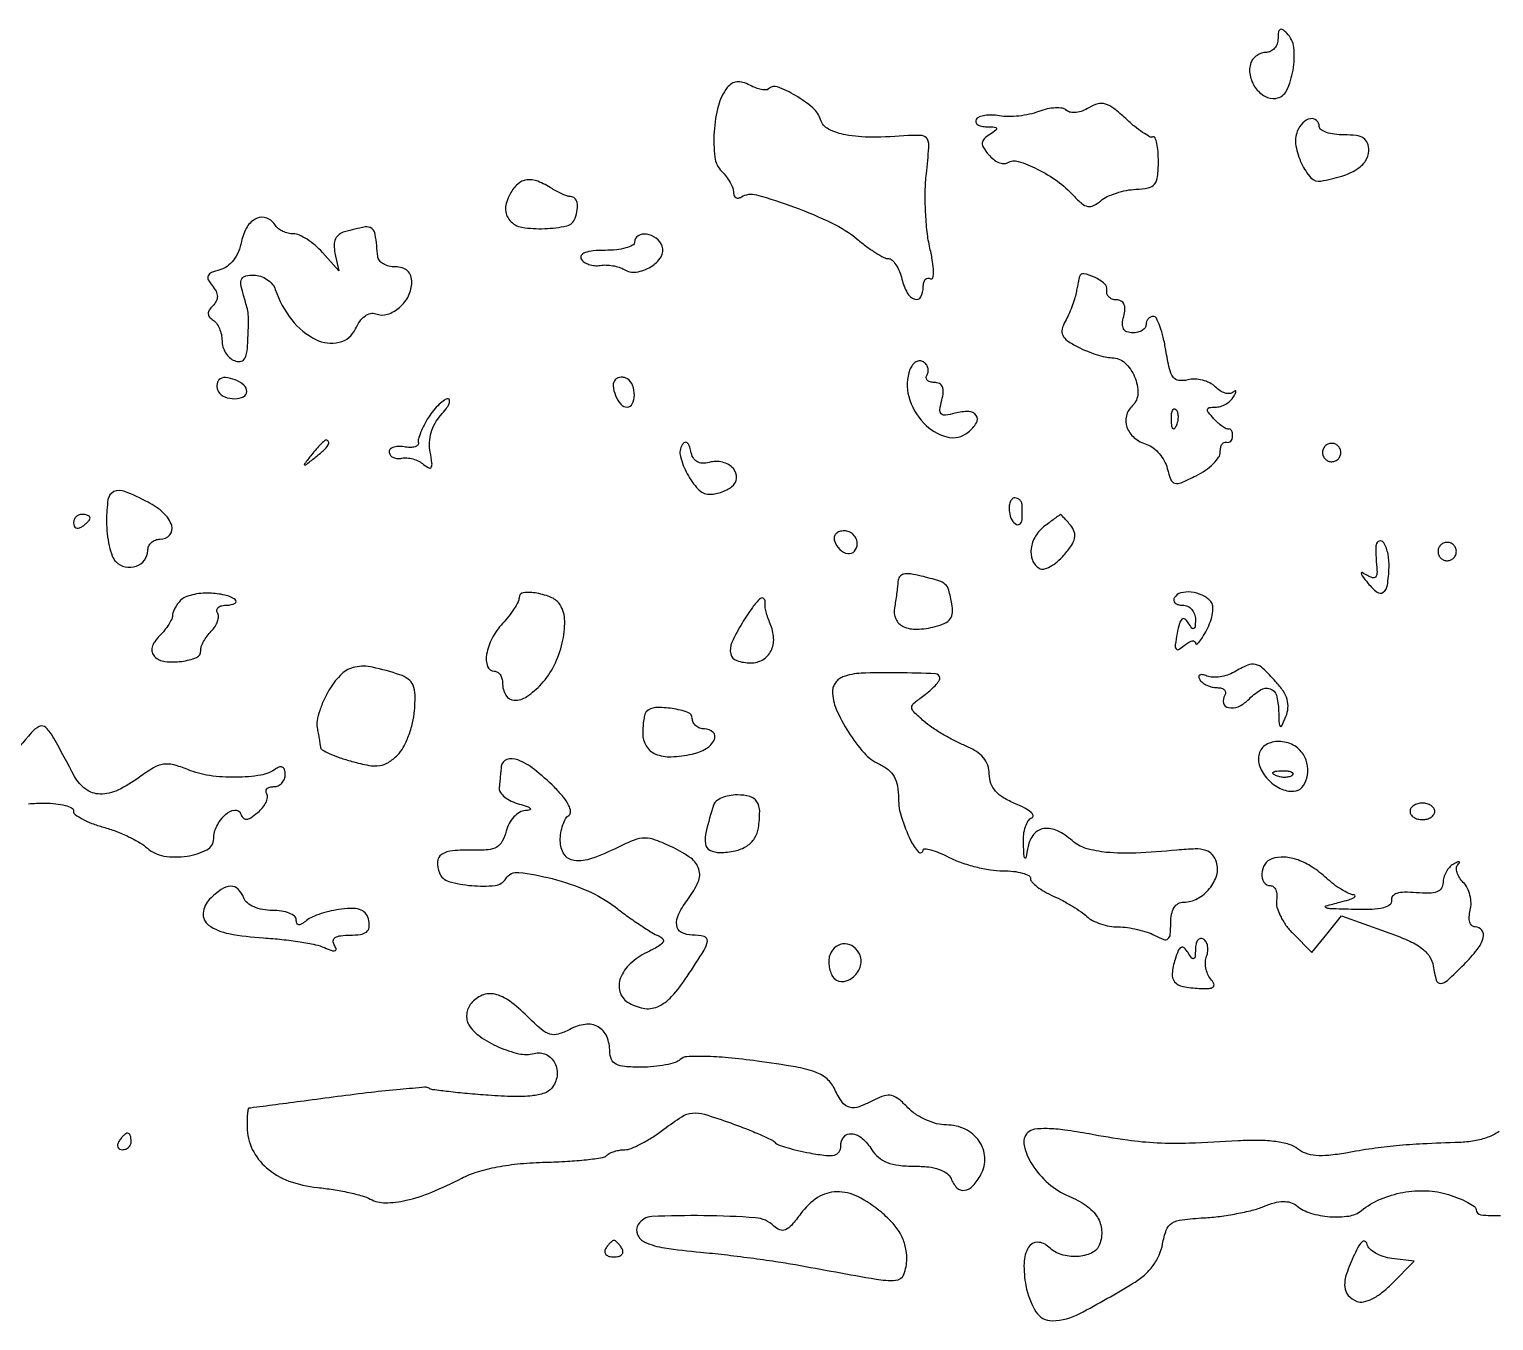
# Model space of a CAD drawing. Extents: x 0 to 5034, y 0 to 2560.
# Drawn here: x 197.6 to 375.1, y 0.3 to 156.8 of the extents above; entities that cross this region are included whole.
import ezdxf

# ---------------------------------------------------------------- set-up
doc = ezdxf.new("R2010")
doc.units = 0

msp = doc.modelspace()

# ---------------------------------------------------------------- linework, layer by layer
for points in [[(349, 155.7, -0.081935), (348.892883, 155.050713, -0.092192), (348.583854, 154.499375, -0.100665), (348.123669, 154.130727, -0.119248), (347.583333, 154, 0.080817), (347.008276, 153.90644, 0.067085), (346.451152, 153.632812, 0.068311), (345.995783, 153.227818, 0.091047), (345.718461, 152.75, 0.134207), (345.601786, 151.246836, 0.105485), (346.239939, 149.735553, 0.111744), (347.400424, 148.679128, 0.1661), (348.738715, 148.426275, 0.249979), (350.034561, 149.375816, 0.070422), (350.819462, 151.844019, 0.067423), (350.908435, 154.569163, 0.17253), (350.072842, 156.327158, 0.047041), (349.570545, 156.742894, 0.28928), (349.25, 156.753856, 0.231075), (349.050394, 156.454197, 0.033372)], [(282.243767, 149.728987, 0.103709), (281.163993, 147.547395, 0.046547), (280.652318, 144.374575, 0.045925), (280.728878, 141.303124, 0.168748), (281.564065, 139.578792, -0.035222), (282.113564, 138.945896, -0.033624), (282.578194, 138.232595, -0.03547), (282.900511, 137.546547, -0.092336), (283, 137.012412, 0.094353), (283.073473, 136.626522, 0.172556), (283.28172, 136.388147, 0.173103), (283.593174, 136.335262, 0.095025), (283.959048, 136.47469, -0.210788), (285.786304, 136.728615, -0.018137), (290.377149, 135.239371, -0.024406), (294.974431, 133.3024, -0.06307), (297.992622, 131.352754, 0.01616), (299.136258, 130.451926, 0.019929), (300.260299, 129.691122, 0.018707), (301.238137, 129.134159, 0.120667), (301.785948, 129, -0.195005), (302.212837, 128.826928, -0.056098), (302.674562, 128.265625, -0.047347), (303.097227, 127.457055, -0.035299), (303.410644, 126.5, 0.06291), (304.05298, 124.851534, 0.183266), (304.963321, 124.067367, 0.373043), (305.696473, 124.347975, 0.123408), (306, 125.559017, -0.057705), (306.064564, 126.116589, -0.12412), (306.262013, 126.49814, -0.190795), (306.553977, 126.646161, -0.162851), (306.89196, 126.566772, 0.510011), (307.16086, 126.677203, 0.065377), (307.239835, 127.410357, 0.035097), (307.123623, 128.65062, 0.015739), (306.806087, 130.257755, -0.028825), (306.469969, 132.228739, -0.015892), (306.27579, 134.666364, -0.015801), (306.235636, 137.15861, -0.024383), (306.373951, 139.30859, 0.007933), (306.678829, 142.437439, 0.131011), (306.493474, 143.460285, 0.268707), (305.852238, 143.904629, 0.039541), (304.209824, 143.90779, -0.017463), (299.750075, 143.719503, -0.04686), (296.588029, 143.993325, -0.073619), (294.525361, 144.692947, -0.199975), (293.548166, 145.848243, 0.139266), (292.610026, 147.267471, 0.044197), (290.528064, 148.758911, 0.042494), (288.344368, 149.809311, 0.295368), (287.239291, 149.572624, -0.197584), (286.927312, 149.442463, -0.049435), (286.366541, 149.495148, -0.042891), (285.685528, 149.689645, -0.031879), (284.973522, 150.01417, 0.051219), (284.130644, 150.359702, 0.098011), (283.405163, 150.426125, 0.113943), (282.782253, 150.212066, 0.08687)], [(320, 146.830802, -0.037897), (318.87665, 146.4944, -0.026185), (317.566427, 146.279125, -0.026494), (316.277488, 146.204908, -0.047961), (315.226133, 146.301172, 0.038331), (314.316477, 146.40213, 0.046945), (313.463014, 146.350934, 0.053907), (312.781488, 146.168578, 0.163449), (312.417116, 145.865891, 0.206274), (312.368532, 145.537164, 0.178231), (312.570565, 145.249857, 0.102206), (313.035395, 145.052527, 0.047359), (313.690983, 144.984687, -0.013036), (314.651336, 144.951509, -0.289217), (314.86822, 144.795467, -0.344562), (314.80068, 144.560228, -0.015849), (314.064302, 144.060903, 0.050749), (313.374741, 143.519538, 0.189366), (313.149324, 143.027381, 0.156307), (313.299618, 142.450588, 0.03194), (313.927609, 141.587226, 0.053553), (314.497357, 141.033578, 0.066686), (315.133507, 140.660088, 0.080267), (315.735994, 140.514231, 0.159048), (316.20866, 140.628959, -0.218369), (317.502763, 140.789713, -0.039192), (319.813833, 139.853902, -0.040283), (322.262059, 138.374317, -0.05121), (324.234586, 136.621591, 0.029889), (325.215712, 135.672061, 0.13235), (325.934001, 135.328533, 0.165934), (326.635081, 135.431581, 0.054532), (327.517228, 136.014298, -0.063465), (328.304547, 136.514474, -0.031308), (329.408766, 136.95118, -0.03046), (330.628721, 137.266734, -0.038834), (331.782642, 137.399535, 0.041471), (333.273032, 137.579018, 0.17336), (334.033244, 138.04099, 0.145053), (334.404431, 138.935496, 0.026316), (334.5, 140.75, 0.01947), (334.452131, 141.978802, 0.035434), (334.303353, 142.971875, 0.045493), (334.089393, 143.638735, 0.401389), (333.830564, 143.75, -0.219453), (333.432559, 143.779766, -0.021334), (332.587294, 144.297267, -0.023927), (331.591729, 145.038315, -0.016619), (330.538215, 145.964099, 0.022592), (329.087388, 147.208637, 0.094093), (328.067955, 147.734455, 0.138809), (327.143354, 147.74621, 0.07391), (326.085981, 147.285769, -0.050789), (325.321089, 146.90989, -0.059606), (324.536014, 146.720934, -0.069494), (323.849006, 146.735806, -0.149345), (323.37833, 146.96719, 0.150067), (322.867446, 147.217446, 0.049524), (322.023635, 147.266965, 0.044097), (321.02149, 147.137489, 0.037542)], [(351.337156, 144.43623, 0.135406), (351.165434, 142.675712, 0.067422), (351.846982, 140.522743, 0.072805), (352.987754, 138.806278, 0.25901), (354.192116, 138.391076, 0.030218), (356.731316, 138.999852, 0.06725), (358.534733, 139.82699, 0.098418), (359.615774, 140.855547, 0.154734), (360, 142.067388, 0.087928), (359.835204, 142.997249, 0.163354), (359.361924, 143.588949, 0.112631), (358.481575, 143.90828, 0.030924), (357, 144, -0.031626), (355.850749, 144.072766, -0.048861), (354.88125, 144.29375, -0.06271), (354.209557, 144.615738, -0.254951), (354, 145, 0.210297), (353.668118, 145.754185, 0.242155), (352.916807, 145.95931, 0.147707), (351.98814, 145.449647, 0.102649)], [(255.919321, 136.84925, 0.042578), (255.505288, 135.886899, 0.078585), (255.366282, 135.048696, 0.092753), (255.499668, 134.305067, 0.082754), (255.895168, 133.626315, 0.183113), (257.354381, 132.798831, 0.046809), (260.112905, 132.632855, 0.046297), (262.775989, 132.970137, 0.26349), (263.796917, 133.89075, 0.040888), (264.056976, 134.953352, 0.091185), (264.037428, 135.782335, 0.148831), (263.751313, 136.304901, 0.190753), (263.25, 136.515313, -0.076473), (262.863494, 136.582878, -0.02051), (262.279687, 136.807119, -0.020283), (261.629313, 137.119924, -0.019709), (261, 137.487192, 0.046572), (259.275941, 138.37298, 0.127292), (257.927391, 138.546971, 0.156842), (256.83829, 138.039478, 0.083239)], [(223.367715, 131.088576, -0.04981), (222.987434, 129.845744, -0.064259), (222.389894, 128.813671, -0.072259), (221.619191, 128.061283, -0.093604), (220.728264, 127.63919, 0.032785), (219.728928, 127.306552, 0.186367), (219.328335, 126.929317, 0.236276), (219.3367, 126.441035, 0.052937), (219.811755, 125.726821, -0.051981), (220.272769, 125.036576, -0.113807), (220.434234, 124.425548, -0.128686), (220.304075, 123.854912, -0.076442), (219.889074, 123.289074, 0.051306), (219.460854, 122.762636, 0.149618), (219.33133, 122.31777, 0.175942), (219.480864, 121.92293, 0.076869), (219.912868, 121.553851, -0.100169), (220.329405, 121.163273, -0.052184), (220.680655, 120.540596, -0.048923), (220.919375, 119.799339, -0.053499), (221, 119.047972, 0.074909), (221.112113, 118.303841, 0.064522), (221.440625, 117.58363, 0.066849), (221.926498, 116.995299, 0.095434), (222.5, 116.638374, 0.113448), (223.197566, 116.539732, 0.212755), (223.686649, 116.809919, 0.121854), (223.98782, 117.513771, 0.029576), (224.118421, 118.781385, 0.002949), (224.210829, 121.235698, 0.031773), (224.179246, 122.228831, 0.042477), (224.018047, 123.1136, 0.007356), (223.547795, 124.75, -0.033468), (223.27776, 125.915733, -0.174341), (223.396885, 126.554071, -0.211934), (223.874878, 126.897776, -0.051474), (224.865225, 127, -0.080487), (225.674268, 126.868916, -0.0681), (226.452649, 126.485938, -0.069659), (227.083319, 125.918893, -0.093115), (227.460711, 125.25, 0.084238), (229.448951, 121.576282, 0.112746), (232.380993, 119.195017, 0.17273), (235.206365, 118.867288, 0.233264), (237.168215, 120.469847, -0.048811), (237.699201, 121.386422, -0.077141), (238.334544, 122.033054, -0.099946), (239.00298, 122.348556, -0.153227), (239.63719, 122.308982, 0.167541), (241.05382, 122.260217, 0.10557), (242.514506, 123.073336, 0.096866), (243.61236, 124.489789, 0.117087), (244, 126.122445, 0.082612), (243.867058, 126.921572, 0.122423), (243.483696, 127.515306, 0.117275), (242.852771, 127.87684, 0.071839), (242, 128, -0.059994), (241.226642, 128.093128, -0.07364), (240.553616, 128.367188, -0.087733), (240.080566, 128.772748, -0.149863), (239.88465, 129.25, 0.011169), (239.577347, 131.92552, 0.200643), (239.147598, 132.654432, 0.214719), (238.341184, 132.833945, 0.01295), (235.866175, 132.254753, 0.09805), (235.190853, 131.927491, 0.125306), (234.760439, 131.38949, 0.1049), (234.593979, 130.632336, 0.054242), (234.692147, 129.663749), (235.151944, 127.5), (233.16568, 129.75, 0.034571), (232.292644, 130.611005, 0.035065), (231.31324, 131.339063, 0.037337), (230.374063, 131.845452, 0.105353), (229.648724, 132, -0.058545), (229.017371, 132.07418, -0.050459), (228.386127, 132.29375, -0.053008), (227.848593, 132.617059, -0.092716), (227.5, 133, 0.159275), (226.438856, 133.896196, 0.207576), (225.181614, 133.86613, 0.151092), (224.042026, 132.839781, 0.085286)], [(271, 131, -0.280045), (270.76549, 130.614137, -0.051215), (269.954539, 130.29375, -0.04194), (268.804739, 130.07252, -0.02657), (267.440983, 130, 0.021672), (265.976091, 129.936476, 0.064791), (264.998466, 129.721885, 0.151079), (264.544991, 129.380455, 0.303624), (264.529573, 128.95215, 0.109634), (264.900214, 128.571418, 0.064244), (265.474985, 128.292268, 0.059521), (266.155049, 128.150933, 0.062282), (266.83859, 128.177192, -0.048474), (267.564801, 128.225138, -0.034961), (268.373077, 128.143356, -0.035546), (269.138071, 127.954694, -0.061946), (269.729333, 127.678797, 0.179287), (271.213159, 127.369475, 0.100514), (272.966532, 128.008791, 0.11063), (274.217115, 129.22231, 0.241138), (274.355773, 130.515254, 0.143131), (273.621067, 131.480233, 0.123692), (272.43956, 131.965335, 0.173256), (271.429697, 131.760997, 0.262823)], [(324.923489, 126.823324, 0.007785), (324.878044, 126.616996, 0.000733), (324.775096, 126.108516, 0.000939), (324.654366, 125.501781, 0.000738), (324.525764, 124.843964, -0.028961), (324.33147, 124.081436, -0.014788), (324.004671, 123.14862, -0.014643), (323.609996, 122.204167, -0.021276), (323.202899, 121.398078, 0.066883), (322.821196, 120.433011, 0.1762), (322.898517, 119.704574, 0.129986), (323.461705, 119.053429, 0.03016), (324.714932, 118.304114, 0.023006), (325.797337, 117.804322, 0.020089), (326.970705, 117.380792, 0.020572), (328.063133, 117.084222, 0.05485), (328.864307, 116.992198, -0.189578), (330.416848, 116.373032, -0.103429), (331.610103, 114.667502, -0.105612), (332.005038, 112.65644, -0.203466), (331.350446, 111.182652, 0.141712), (330.613601, 109.947498, 0.153708), (330.681587, 108.55228, 0.132725), (331.573595, 107.296515, 0.095774), (333.090057, 106.471417, -0.086443), (333.86213, 106.069676, -0.053403), (334.606509, 105.363667, -0.051608), (335.21317, 104.480741, -0.063332), (335.576925, 103.549529, 0.031696), (336.00897, 102.197401, 0.24401), (336.493499, 101.772879, 0.164018), (337.2497, 101.836798, 0.013319), (339.079249, 102.689421, 0.036265), (340.197006, 103.352224, 0.042851), (341.142029, 104.137582, 0.047934), (341.799159, 104.924172, 0.151179), (342, 105.573242, -0.051726), (342.054785, 106.101387, -0.090422), (342.220312, 106.507452, -0.134657), (342.465229, 106.729144, -0.200034), (342.75, 106.75, 0.134046), (343.035323, 106.734221, 0.144529), (343.279688, 106.867188, 0.119977), (343.443642, 107.136664, 0.077096), (343.5, 107.5, 0.048926), (343.463535, 107.871766, 0.084798), (343.353125, 108.160932, 0.127165), (343.189938, 108.323629, 0.210582), (343, 108.345727, -0.197327), (342.728321, 108.370346, -0.032444), (342.268106, 108.649277, -0.031457), (341.740908, 109.069225, -0.023122), (341.210573, 109.595727, -0.01726), (340.554244, 110.361995, -0.205034), (340.45251, 110.730606, -0.333822), (340.665236, 110.945834, -0.036732), (341.401556, 111, 0.074351), (342.021185, 111.092653, 0.055026), (342.658403, 111.367188, 0.055325), (343.216504, 111.771788, 0.077854), (343.601308, 112.25, 0.016912), (343.841148, 112.701425, 0.141874), (343.880403, 112.926488, 0.538912), (343.786648, 112.97447, 0.054537), (343.541278, 112.797619, -0.173107), (343.140457, 112.632546, -0.086985), (342.590358, 112.70205, -0.069559), (341.977824, 112.989005, -0.052146), (341.398543, 113.4586, 0.07998), (340.729908, 113.941802, 0.054967), (339.851593, 114.268734, 0.054256), (338.908515, 114.399816, 0.071492), (338.046836, 114.301997, -0.094043), (336.988903, 114.229686, -0.206963), (336.302266, 114.629652, -0.103663), (335.830931, 115.661201, -0.015861), (335.401437, 117.891016, 0.019444), (335.086439, 119.465581, 0.029998), (334.681187, 120.792986, 0.03003), (334.248981, 121.770431, 0.280644), (333.872192, 122, 0.113899), (333.539486, 121.923214, 0.100314), (333.256206, 121.70625, 0.093864), (333.066114, 121.381857, 0.08593), (333, 121, -0.158851), (332.875687, 120.618586, -0.096976), (332.525115, 120.29375, -0.078763), (332.001601, 120.074408, -0.059962), (331.383369, 120, -0.088371), (330.69025, 120.123467, -0.181411), (330.278546, 120.478405, -0.142059), (330.142964, 121.089991, -0.047964), (330.289749, 122, 0.047946), (330.429127, 122.863891, 0.120594), (330.318305, 123.487449, 0.169691), (329.968104, 123.861786, 0.121219), (329.40638, 124, -0.086688), (328.888451, 124.090477, -0.114014), (328.486562, 124.349742, -0.125699), (328.264445, 124.737022, -0.119973), (328.25, 125.19061, 0.278532), (327.984181, 125.950947, 0.058793), (326.751994, 126.747234, 0.067741), (325.464865, 127.175203, 0.400617)], [(304.38509, 115.561146, 0.162498), (304.239822, 112.278683, 0.118402), (306.047755, 109.074114, 0.141388), (308.853584, 107.39025, 0.242684), (311.454901, 107.962571, 0.08066), (312.445026, 109.098101, 0.301389), (312.4186, 109.998735, 0.24425), (311.515373, 110.465392, 0.06347), (309.841073, 110.248189, -0.029236), (308.683528, 110.016768, -0.235372), (308.18407, 110.184205, -0.235205), (308.016813, 110.683908, -0.029198), (308.248449, 111.842069, 0.04016), (308.421652, 112.818826, 0.123315), (308.321895, 113.478125, 0.183602), (307.959676, 113.860205, 0.112703), (307.347363, 114, -0.065348), (306.828343, 114.068125, -0.137557), (306.481429, 114.273452, -0.191307), (306.358228, 114.577546, -0.141039), (306.457295, 114.930902, 0.109141), (306.598331, 115.334537, 0.099789), (306.563005, 115.774142, 0.095278), (306.35625, 116.182086, 0.089778), (306.009249, 116.494284, 0.146646), (305.57236, 116.61161, 0.123783), (305.11001, 116.481073, 0.100674), (304.691328, 116.112259, 0.070506)], [(220.624952, 114.291619, 0.112362), (220.447014, 114.008818, 0.077846), (220.378206, 113.63587, 0.072274), (220.425746, 113.232189, 0.073142), (220.586203, 112.86052, 0.166742), (221.350977, 112.233457, 0.091719), (222.556368, 112.022312, 0.10994), (223.605693, 112.266365, 0.288442), (224, 112.893011, 0.218838), (223.648401, 113.65787, 0.079209), (222.605117, 114.298867, 0.079214), (221.414306, 114.58367, 0.218914)], [(268.708381, 114.375048, 0.218914), (268.41633, 113.585694, 0.079214), (268.701133, 112.394883, 0.079209), (269.34213, 111.351599, 0.218838), (270.106989, 111, 0.288442), (270.733635, 111.394307, 0.10994), (270.977688, 112.443632, 0.091719), (270.766543, 113.649023, 0.166742), (270.13948, 114.413797, 0.073142), (269.767811, 114.574254, 0.072274), (269.36413, 114.621794, 0.077846), (268.991182, 114.552986, 0.112362)], [(246.028485, 109.75, 0.022), (245.489561, 108.828696, 0.026787), (245.071396, 107.921055, 0.026978), (244.80808, 107.137578, 0.138286), (244.810145, 106.68338, -0.273761), (244.736201, 106.399781, -0.126132), (244.394924, 106.199649, -0.072638), (243.809063, 106.120422, -0.037071), (243.067655, 106.18338, 0.046826), (242.323019, 106.232028, 0.083739), (241.722975, 106.113243, 0.12958), (241.359977, 105.853961, 0.219966), (241.265895, 105.5, 0.138344), (241.43757, 105.142954, 0.10644), (241.787149, 104.885069, 0.090819), (242.264162, 104.767142, 0.07186), (242.794635, 104.810873, -0.079568), (243.407142, 104.851927, -0.046966), (244.129304, 104.716228, -0.045582), (244.84403, 104.438432, -0.057794), (245.437189, 104.052129, 0.052107), (246.058927, 103.637095, 0.410105), (246.359714, 103.728129, 0.159541), (246.451553, 104.22683, 0.013647), (246.239724, 105.526297, -0.059378), (246.15553, 106.722536, -0.057745), (246.352824, 107.916879, -0.057329), (246.820152, 109.042222, -0.056918), (247.531712, 110.035041, 0.024215), (248.15135, 110.790195, 0.056194), (248.518993, 111.422793, 0.127548), (248.58455, 111.82784, 0.387153), (248.395534, 112, 0.156593), (247.949385, 111.85676, 0.034696), (247.323007, 111.339062, 0.032839), (246.65171, 110.611344, 0.026546)], [(336.683114, 108.8125, -0.054073), (336.461564, 108.395823, -0.470617), (336.279315, 108.37858, -0.168741), (336.137993, 108.670344, -0.018894), (336.078947, 109.416667, -0.028489), (336.089945, 110.112848, -0.077125), (336.200665, 110.592839, -0.208169), (336.385309, 110.77538, -0.296942), (336.604167, 110.729167, -0.126455), (336.797407, 110.402231, -0.060344), (336.876576, 109.916927, -0.05415), (336.839148, 109.359369, -0.051402)], [(231.872445, 105.25, 0.001576), (230.99236, 104.120493, 0.377591), (231, 104, 0.377591), (231.120493, 103.99236, 0.001576), (232.25, 104.872445, 0.017685), (233.306759, 105.76332, 0.065617), (233.869516, 106.426111, 0.241985), (233.90695, 106.806605, 0.307699), (233.622445, 107, 0.184603), (233.410139, 106.91885, 0.013803), (232.952641, 106.485938, 0.017649), (232.425681, 105.920402, 0.012436)], [(276.787523, 106.444166, 0.206784), (276.565651, 105.020709, 0.060527), (277.392941, 102.913446, 0.06043), (278.70483, 101.059107, 0.200801), (280.029533, 100.438648, 0.055153), (280.684524, 100.483582, 0.033444), (281.43886, 100.672627, 0.033203), (282.171536, 100.964247, 0.049275), (282.762331, 101.321326, 0.210535), (283.364336, 102.388369, 0.212048), (282.980891, 103.54837, 0.150527), (281.678364, 104.320023, 0.123574), (280.054425, 104.303981, -0.068663), (279.207234, 104.202973, -0.132176), (278.555248, 104.391352, -0.135274), (278.095499, 104.877223, -0.073509), (277.817732, 105.657216, 0.039255), (277.628948, 106.329323, 0.142497), (277.368252, 106.682859, 0.288558), (277.077863, 106.709202, 0.135054)], [(354.552786, 106.08541, 0.099038), (354.401684, 105.679226, 0.097945), (354.417584, 105.244476, 0.097945), (354.597789, 104.848514, 0.099038), (354.91459, 104.552786, 0.099038), (355.320774, 104.401684, 0.097945), (355.755524, 104.417584, 0.097945), (356.151486, 104.597789, 0.099038), (356.447214, 104.91459, 0.099038), (356.598316, 105.320774, 0.097945), (356.582416, 105.755524, 0.097945), (356.402211, 106.151486, 0.099038), (356.08541, 106.447214, 0.099038), (355.679226, 106.598316, 0.097945), (355.244476, 106.582416, 0.097945), (354.848514, 106.402211, 0.099038)], [(207, 97.2, 0.02685), (207.082597, 95.663004, 0.029191), (207.329545, 94.186705, 0.030445), (207.688821, 92.960294, 0.110333), (208.121855, 92.278145, 0.141688), (209.268096, 91.64614, 0.139011), (210.584046, 91.717085, 0.147947), (211.609996, 92.455538, 0.164756), (212, 93.606989, -0.106859), (212.114899, 94.13847, -0.099462), (212.440625, 94.590803, -0.095925), (212.92737, 94.894051, -0.091732), (213.5, 95, 0.211742), (214.658436, 95.513606, 0.268598), (214.899576, 96.637529, 0.129028), (213.920219, 98.165129, 0.066801), (212.04966, 99.47432, 0.02253), (209.222628, 100.778379, 0.205398), (207.896598, 100.754484, 0.257769), (207.180242, 99.798469, 0.034641)], [(316.433813, 98.25, 0.085705), (316.737239, 97.324228, 0.160477), (317.299864, 96.784271, 0.342949), (317.778136, 96.888291, 0.175747), (318, 97.5), (318, 98.146875), (318, 99, 0.089971), (317.930741, 99.381784, 0.095344), (317.732242, 99.70625, 0.099759), (317.436237, 99.923342, 0.108912), (317.088484, 100, 0.200506), (316.761327, 99.863311, 0.105714), (316.520174, 99.485938, 0.076606), (316.402446, 98.91991, 0.04951)], [(203, 96.940983, 0.108972), (203.078288, 96.586039, 0.182303), (203.29375, 96.3746, 0.161196), (203.6179, 96.343488, 0.082592), (204, 96.5, 0.029505), (204.382774, 96.768994, 0.035638), (204.70625, 97.066025, 0.038439), (204.934461, 97.34829, 0.151918), (205, 97.559017, 0.210953), (204.92554, 97.727648, 0.081139), (204.70625, 97.870461, 0.061769), (204.382849, 97.967655, 0.042167), (204, 98, 0.105053), (203.618444, 97.918938, 0.099167), (203.29375, 97.688914, 0.09642), (203.076123, 97.345238, 0.093332)], [(320.75, 96.607954, 0.090684), (319.609112, 95.360026, 0.106651), (319.06499, 93.856562, 0.126819), (319.23026, 92.457009, 0.163275), (320.053072, 91.4672, 0.19767), (320.596007, 91.377761, 0.065338), (321.368032, 91.66618, 0.0532), (322.228987, 92.24804, 0.038952), (323.050751, 93.058516, 0.028698), (323.948322, 94.222049, 0.093786), (324.336547, 95.108814, 0.136629), (324.301083, 95.880223, 0.094078), (323.875234, 96.650334, 0.00632), (323.43666, 97.165395, 0.010011), (323.046678, 97.594193, 0.004352), (322.708378, 97.945349, 0.265938), (322.627555, 97.968197, 0.094787), (322.538945, 97.927197, 0.001149), (322.023407, 97.555506, 0.003384), (321.429938, 97.119398, 0.002201)], [(295.229167, 94.8125, 0.113253), (295.877068, 93.749304, 0.165501), (296.846361, 93.257027, 0.244413), (297.653027, 93.540134, 0.190724), (298, 94.416667, 0.099038), (297.879125, 95.020927, 0.097945), (297.534896, 95.534896, 0.097945), (297.020927, 95.879125, 0.099038), (296.416667, 96, 0.077096), (295.841384, 95.910766, 0.119977), (295.414714, 95.651172, 0.144529), (295.204183, 95.264262, 0.134046)], [(360.884846, 94.309017, 0.033813), (360.852919, 93.877126, 0.00917), (360.861249, 93.191476, 0.009236), (360.899449, 92.41187, 0.00947), (360.966222, 91.640689, -0.038262), (360.989957, 90.817454, -0.195626), (360.801389, 90.410631, -0.263852), (360.429071, 90.321709, -0.065158), (359.831377, 90.582648, 0.018093), (359.189091, 90.938203, 0.581531), (359.068511, 90.858502, 0.149003), (359.178168, 90.569404, 0.005824), (359.892501, 89.667792, 0.054889), (361.000112, 88.573255, 0.339735), (361.749333, 88.562172, 0.199104), (362.255403, 89.411195, 0.025181), (362.460121, 91.580338, 0.061153), (362.334138, 93.183835, 0.080926), (361.816176, 94.551358, 0.341797), (361.287886, 94.767611, 0.298208)], [(368.552786, 94.08541, 0.099038), (368.401684, 93.679226, 0.097945), (368.417584, 93.244476, 0.097945), (368.597789, 92.848514, 0.099038), (368.91459, 92.552786, 0.099038), (369.320774, 92.401684, 0.097945), (369.755524, 92.417584, 0.097945), (370.151486, 92.597789, 0.099038), (370.447214, 92.91459, 0.099038), (370.598316, 93.320774, 0.097945), (370.582416, 93.755524, 0.097945), (370.402211, 94.151486, 0.099038), (370.08541, 94.447214, 0.099038), (369.679226, 94.598316, 0.097945), (369.244476, 94.582416, 0.097945), (368.848514, 94.402211, 0.099038)], [(302.923489, 89.858408, -0.012971), (302.870054, 89.209864, -0.005938), (302.768378, 88.3668, -0.005876), (302.64027, 87.481129, -0.008068), (302.502894, 86.688144, 0.154027), (302.663924, 85.329595, 0.180139), (303.572377, 84.411443, 0.118519), (305.223391, 84.07966, 0.052118), (307.443966, 84.39658, 0.046225), (308.595249, 84.801615, 0.126479), (309.259537, 85.341324, 0.14257), (309.536043, 86.090322, 0.06526), (309.47309, 87.139734, 0.018618), (309.082333, 88.827726, 0.142996), (308.662863, 89.51377, 0.113609), (307.902283, 89.940906, 0.009887), (305.74795, 90.527124, 0.02589), (304.451599, 90.782005, 0.093987), (303.616269, 90.744344, 0.174129), (303.133793, 90.430114, 0.149206)], [(215.983734, 87.583734, 0.039274), (215.607282, 87.142994, 0.035218), (215.288972, 86.63299, 0.036982), (215.069277, 86.132504, 0.085132), (215, 85.728571, -0.113965), (214.8989, 85.290775, -0.029256), (214.540491, 84.653616, -0.028244), (214.034452, 83.955715, -0.025396), (213.435714, 83.292857, 0.046476), (212.837668, 82.571947, 0.090122), (212.533538, 81.890681, 0.121459), (212.534519, 81.285463, 0.136347), (212.820379, 80.779621, 0.169812), (214.07992, 80.172772, 0.060152), (216.109623, 80.188182, 0.065196), (217.908776, 80.662865, 0.324174), (218.428571, 81.5, -0.103455), (218.493249, 81.976649, -0.038596), (218.768995, 82.59712, -0.036204), (219.183866, 83.247625, -0.036339), (219.687763, 83.83062, 0.052754), (220.154514, 84.407825, 0.062047), (220.460602, 85.040438, 0.072543), (220.569103, 85.630417, 0.148736), (220.450174, 86.08062, -0.17934), (220.380112, 86.428631, -0.187994), (220.555797, 86.729932, -0.115229), (220.986897, 86.933839, -0.053141), (221.60765, 87, 0.119034), (222.576167, 87.233888, 0.568519), (222.604441, 87.682184, 0.098592), (221.335962, 88.22348, 0.040782), (219.476501, 88.457633, 0.036694), (218.44378, 88.427047, 0.035566), (217.415524, 88.246232, 0.037738), (216.536251, 87.954255, 0.097645)], [(257, 87.900769, -0.118158), (256.876881, 87.38705, -0.024497), (256.4125, 86.574932, -0.024467), (255.765622, 85.663719, -0.020942), (255, 84.769625, 0.066352), (253.73662, 82.990628, 0.078508), (253.072124, 81.039896, 0.12545), (253.185953, 79.583136, 0.321215), (254, 79, -0.142666), (254.38134, 78.888931, -0.09965), (254.70625, 78.576711, -0.08433), (254.925146, 78.109818, -0.067639), (255, 77.559017, 0.132414), (255.400918, 76.071683, 0.260623), (256.422775, 75.467043, 0.158181), (257.951497, 75.922177, 0.055055), (259.710938, 77.444062, 0.072077), (261.245021, 79.668414, 0.056796), (262.239477, 82.423591, 0.060263), (262.541197, 85.09331, 0.137286), (261.983986, 87.025911, 0.152957), (260.970788, 87.903253, 0.059153), (259.171591, 88.443942, 0.069684), (257.54006, 88.500448, 0.38392)], [(284.037127, 84.820653, 0.030166), (282.8061, 82.490694, 0.161601), (282.657125, 81.08144, 0.265592), (283.387397, 80.272461, 0.079489), (285.090402, 80, 0.131167), (286.552034, 80.390149, 0.148159), (287.544627, 81.445151, 0.129458), (287.864663, 82.997876, 0.089803), (287.44823, 84.75, -0.021105), (287.166805, 85.475005, -0.022473), (286.954057, 86.20625, -0.022778), (286.828875, 86.848019, -0.089157), (286.841241, 87.25, 0.250848), (286.688413, 87.775627, 0.396575), (286.252725, 87.793583, 0.06083), (285.28275, 86.721368, 0.016873)], [(336.444954, 87.910933, 0.158234), (336.360563, 87.565646, 0.191241), (336.505305, 87.267587, 0.126796), (336.88443, 87.066068, 0.059147), (337.440983, 87, -0.111771), (338.034515, 86.865642, -0.10102), (338.537541, 86.485938, -0.095411), (338.87219, 85.918173, -0.088002), (338.984687, 85.25, -0.015976), (338.949262, 84.380082, -0.270777), (338.793099, 84.152563, -0.353663), (338.559017, 84.209714, -0.021643), (338.118842, 84.84195, 0.08667), (337.695662, 85.307451, 0.368251), (337.348286, 85.291598, 0.140085), (337.049412, 84.794298, 0.018479), (336.771155, 83.583206, 0.012123), (336.541397, 82.200307, 0.169815), (336.63815, 81.713075, 0.412471), (336.94743, 81.632147, 0.041581), (337.637, 82.1137, -0.037034), (338.161709, 82.487257, -0.089995), (338.603949, 82.656322, -0.192155), (338.888087, 82.600485, -0.25007), (339.014742, 82.372445, 0.537721), (339.148379, 82.287321, 0.115657), (339.415931, 82.490656, 0.036543), (339.846698, 83.097128, 0.013882), (340.359792, 84, 0.038876), (340.807328, 85.026032, 0.047677), (341.054063, 86.041714, 0.054929), (341.08276, 86.903681, 0.163911), (340.855173, 87.439877, 0.103976), (339.822541, 88.204319, 0.081087), (338.473135, 88.575203, 0.090789), (337.216508, 88.48119, 0.1927)], [(234.053711, 76.847924, 0.028712), (233.369879, 75.56269, 0.029237), (232.842418, 74.215207, 0.03057), (232.526373, 72.995443, 0.096308), (232.52605, 72.154082, -0.003098), (232.654524, 71.469253, -0.003051), (232.77518, 70.779382, -0.002998), (232.873587, 70.173627, -0.011661), (232.923489, 69.797004, 0.243085), (233.140491, 69.469607, 0.020409), (234.075359, 68.997387, 0.02353), (235.299807, 68.508508, 0.015856), (236.737306, 68.062088, 0.020775), (238.806112, 67.582366, 0.08081), (240.11605, 67.549556, 0.108419), (241.161429, 67.933782, 0.054349), (242.264127, 68.819682, 0.071372), (242.971274, 69.763735, 0.033654), (243.611896, 71.149192, 0.032491), (244.098295, 72.71676, 0.03935), (244.339344, 74.236993, 0.024159), (244.396801, 76.133772, 0.09333), (244.15906, 77.282106, 0.136685), (243.578755, 78.026813, 0.078577), (242.562523, 78.556295, 0.026898), (239.243702, 79.473771, 0.103889), (237.118027, 79.492674, 0.140893), (235.522604, 78.665958, 0.066695)], [(296.25, 78.300125, 0.080944), (295.772172, 78.027216, 0.066242), (295.367188, 77.599439, 0.067247), (295.093452, 77.08803, 0.089529), (295, 76.570305, 0.103147), (295.457584, 74.375791, 0.03907), (296.936359, 71.59826, 0.039033), (298.825484, 69.089172, 0.105357), (300.608628, 67.768552, -0.059863), (301.743103, 67.077501, -0.097902), (302.473589, 66.225774, -0.087927), (302.872516, 65.092026, -0.040756), (303, 63.530615, 0.077384), (303.345893, 61.309075, 0.03355), (304.447085, 58.519665, 0.079923), (305.439885, 57.076489, 0.66181), (305.968197, 57.27568, -0.423824), (306.185355, 57.469266, -0.047001), (306.914125, 57.345961, -0.035154), (307.935279, 56.994111, -0.018789), (309.143719, 56.42568, 0.035476), (310.591592, 55.802701, 0.022586), (312.349878, 55.277544, 0.022671), (314.130591, 54.917052, 0.038621), (315.643719, 54.8, -0.025951), (316.929828, 54.733203, -0.041063), (318.014092, 54.529327, -0.049708), (318.780849, 54.234332, -0.283279), (319, 53.878561, 0.19225), (319.172959, 53.44536, 0.037554), (319.807813, 52.870331, 0.034954), (320.696999, 52.273634, 0.026144), (321.75, 51.740225, -0.017758), (322.899751, 51.181823, -0.014804), (324.080357, 50.510177, -0.015061), (325.124725, 49.830466, -0.038816), (325.821429, 49.261663, 0.073809), (326.50668, 48.777698, 0.037075), (327.487392, 48.370614, 0.035801), (328.585209, 48.092913, 0.044076), (329.63717, 48, -0.034301), (330.733421, 47.924705, -0.023123), (331.966967, 47.695915, -0.023337), (333.145161, 47.361844, -0.042135), (334.065741, 46.964816, 0.032681), (335.141661, 46.476501, 0.260764), (335.66134, 46.55475, 0.209135), (335.939409, 47.065142, 0.021635), (336, 48.464816, -0.045338), (336.098867, 49.552919, -0.093688), (336.404962, 50.346675, -0.126707), (336.905064, 50.825666, -0.128645), (337.571429, 51, 0.125887), (339.244851, 51.42811, 0.096263), (340.704082, 52.639474, 0.100113), (341.562291, 54.262297, 0.149658), (341.546011, 55.855033, 0.101748), (341.033985, 56.770134, 0.142094), (340.251819, 57.277647, 0.080333), (338.97388, 57.448557, 0.017101), (336.72765, 57.310081, -0.012529), (331.747996, 56.957367, -0.034294), (328.223365, 57.038111, -0.050014), (325.713, 57.524579, -0.111511), (324.027684, 58.474946, 0.072034), (322.270102, 59.656192, 0.14687), (320.642689, 59.912599, 0.187522), (319.404564, 59.226331, 0.126584), (318.705733, 57.75, -0.002764), (318.432328, 56.371593, -0.546647), (318.32248, 56.329122, -0.223954), (318.226794, 56.504876, -0.001724), (318.136182, 58.166667, -0.041907), (318.170549, 59.215957, -0.052596), (318.384318, 60.164772, -0.062151), (318.732247, 60.883502, -0.17013), (319.172136, 61.224045, 0.396851), (319.316632, 61.4927, 0.151862), (319.068142, 61.885956, 0.056189), (318.311709, 62.396365, 0.02216), (317.172136, 62.928699, -0.036611), (315.719287, 63.659199, -0.076509), (314.746828, 64.464753, -0.095314), (314.192861, 65.396881, -0.086758), (314, 66.5, 0.084399), (313.815452, 67.585514, 0.092549), (313.284068, 68.510653, 0.0773), (312.365311, 69.301247, 0.040915), (311.025126, 69.989592, -0.021204), (309.742199, 70.585907, -0.014754), (308.345529, 71.361668, -0.014911), (307.047275, 72.187108, -0.029583), (306.080574, 72.930118, -0.013868), (304.844252, 74.063951, -0.200837), (304.615255, 74.598887, -0.22466), (304.849602, 75.104648, -0.017599), (306.055448, 76.039965, 0.022177), (306.799978, 76.628453, 0.028211), (307.428788, 77.237732, 0.028435), (307.882733, 77.790092, 0.159085), (308, 78.149331, 0.403129), (307.489293, 78.67982, 0.00629), (302.87832, 78.797026, 0.012688), (298.454047, 78.741534, 0.08004)], [(343.689261, 78.88591, -0.052366), (342.886236, 78.525177, -0.043251), (341.972387, 78.310128, -0.045023), (341.089892, 78.261822, -0.082966), (340.387324, 78.404864, 0.039507), (339.83967, 78.566763, 0.164008), (339.50207, 78.527199, 0.322062), (339.389896, 78.324702, 0.10951), (339.507079, 77.988546, 0.092062), (339.850768, 77.610007, 0.053061), (340.379191, 77.290385, 0.050585), (340.998945, 77.073329, 0.059017), (341.618034, 77, -0.063537), (342.150537, 76.932059, -0.134541), (342.508406, 76.726548, -0.191559), (342.638295, 76.42231, -0.145654), (342.542705, 76.069098, 0.200665), (342.394676, 75.137049, 0.289974), (342.977672, 74.57426, 0.153202), (344.172425, 74.695031, 0.095442), (345.347952, 75.490809, -0.053923), (346.887625, 76.729925, -0.226685), (348.033769, 76.87287, -0.248263), (348.792881, 76.077936, -0.06261), (349.070285, 74.25, 0.004327), (349.126561, 72.605519, 0.209045), (349.268255, 72.31591, 0.498978), (349.466086, 72.360572, 0.009183), (349.954198, 73.5, 0.075827), (350.206046, 74.551881, 0.092392), (350.104492, 75.557744, 0.076949), (349.618132, 76.594932, 0.037228), (348.709599, 77.75, 0.016832), (347.154352, 79.339283, 0.135838), (346.263164, 79.817542, 0.162006), (345.327065, 79.724842, 0.026735)], [(272.416667, 74.083333, 0.137308), (272.254378, 73.794888, 0.020667), (272.122396, 73.137906, 0.021893), (272.030508, 72.32925, 0.017343), (272, 71.449965, 0.136242), (272.421921, 69.930282, 0.159949), (273.549058, 68.957646, 0.108701), (275.422688, 68.620209, 0.044545), (278, 68.95033, 0.080492), (279.684137, 69.617266, 0.145), (280.682752, 70.699786, 0.324905), (280.530292, 71.58171, 0.195257), (279.5, 72, -0.081935), (278.9271, 72.094515, -0.092192), (278.440625, 72.367188, -0.100665), (278.115347, 72.773233, -0.119248), (278, 73.25, 0.31856), (277.471604, 73.995186, 0.047298), (275.579169, 74.463686, 0.046946), (273.539512, 74.574622, 0.18867)], [(346.705222, 68.980768, 0.156857), (346.789556, 67.460067, 0.095139), (347.749648, 65.915985, 0.091111), (349.260518, 64.783817, 0.127299), (350.904671, 64.436594, 0.199991), (351.8738, 64.892703, 0.120711), (352.486967, 66.026175, 0.100075), (352.570229, 67.507924, 0.102916), (352.068351, 68.889405, 0.135326), (350.832646, 70.036447, 0.116055), (349.107461, 70.473488, 0.133961), (347.547571, 70.07634, 0.202548)], [(254.85, 67.468615, 0.001274), (254.785271, 66.818487, 0.000863), (254.714687, 66.077462, 0.000869), (254.648983, 65.36138, 0.001739), (254.6, 64.795085, 0.179489), (254.743059, 64.282944, 0.068479), (255.26375, 63.739839, 0.056406), (256.050651, 63.249742, 0.043285), (257, 62.894765, -0.012449), (257.991992, 62.592031, -0.120818), (258.361288, 62.359693, -0.570977), (258.314023, 62.188146, -0.051748), (257.769052, 62.09968, 0.120546), (257.062309, 61.883026, 0.070673), (256.369724, 61.324671, 0.064009), (255.795413, 60.525863, 0.062479), (255.436076, 59.601329, -0.059771), (254.968363, 58.378458, -0.141559), (254.29874, 57.682273, -0.109939), (253.241917, 57.350031, -0.028492), (251.447677, 57.298649, 0.026399), (248.945205, 57.237457, 0.129266), (247.619923, 56.777079, 0.237634), (247.125965, 55.899647, 0.1035), (247.345077, 54.543128, 0.236994), (248.47766, 53.511078, 0.046889), (251.261332, 53.004889, 0.046903), (254.094442, 53.026334, 0.233067), (255.405361, 53.846871, -0.291699), (256.976398, 54.604943, -0.033843), (261.000466, 53.848816, -0.038018), (265.328073, 52.369427, -0.063268), (268.644474, 50.418433, 0.008637), (270.200446, 49.257871, 0.009377), (271.754062, 48.183935, 0.008939), (273.116886, 47.313866, 0.044466), (273.92937, 46.909855, -0.126592), (274.431871, 46.547752, -0.342303), (274.446267, 46.1358, -0.109256), (273.873383, 45.624687, -0.015973), (272.481907, 44.902242, 0.074925), (270.480834, 43.543458, 0.114299), (269.305513, 41.814774, 0.159975), (269.218495, 40.150285, 0.187377), (270.151607, 38.88514, 0.095456), (272.045947, 38.140535, 0.148374), (273.777627, 38.332523, 0.108351), (275.491184, 39.558114, 0.037381), (277.367114, 41.97856, 0.005627), (279.433096, 45.178139, 0.109616), (279.827313, 46.279472, 0.382895), (279.445493, 46.830485, 0.058435), (278, 47, -0.125168), (276.692837, 47.332439, -0.246752), (276.113694, 48.199515, -0.145476), (276.372968, 49.593529, -0.043714), (277.531803, 51.44113, 0.058085), (278.713258, 53.450535, 0.180706), (278.802725, 54.993228, 0.162809), (277.849848, 56.321175, 0.045188), (275.614755, 57.646668, 0.021232), (273.55553, 58.523401, 0.090871), (272.247559, 58.759807, 0.092732), (270.954103, 58.514581, 0.022614), (268.961117, 57.630489, -0.029877), (265.797696, 56.281801, -0.115301), (263.690401, 56.041208, -0.225984), (262.476186, 56.803155, -0.142422), (262, 58.440983, -0.039014), (262.076693, 59.422379, -0.042234), (262.304912, 60.353373, -0.046348), (262.639068, 61.106811, -0.127471), (263.037998, 61.523484, 0.293624), (263.256161, 61.979734, 0.087608), (263.017231, 62.752303, 0.053851), (262.350683, 63.764578, 0.024968), (261.287998, 64.928816, 0.028052), (258.855885, 67.083347, 0.073408), (256.838255, 68.244762, 0.172651), (255.516844, 68.289478, 0.29866)], [(350.729167, 66.395833, -0.126455), (350.402231, 66.202593, -0.060344), (349.916927, 66.123424, -0.05415), (349.359369, 66.160852, -0.051402), (348.8125, 66.316886, -0.054073), (348.395823, 66.538436, -0.470617), (348.37858, 66.720685, -0.168741), (348.670344, 66.862007, -0.018894), (349.416667, 66.921053, -0.028489), (350.112848, 66.910055, -0.077125), (350.592839, 66.799335, -0.208169), (350.77538, 66.614691, -0.296942)], [(280.557528, 62.75, 0.012341), (279.680336, 59.583239, 0.095734), (279.596882, 58.05791, 0.246974), (280.141248, 57.296176, 0.118843), (281.34362, 57.015313, 0.051035), (283.188875, 57.217399, 0.089525), (284.605347, 57.799046, 0.108709), (285.549173, 58.741704, 0.106612), (286.018533, 60, 0.034855), (286.169734, 62.0143, 0.144178), (285.834604, 63.174764, 0.186801), (284.98688, 63.797967, 0.066242), (283.468615, 64, 0.046316), (282.472054, 63.907487, 0.055169), (281.569287, 63.632812, 0.064295), (280.886402, 63.229021, 0.154584)], [(365, 62, 0.148195), (365.115568, 61.618646, 0.098894), (365.440625, 61.29375, 0.082425), (365.926543, 61.074694, 0.064853), (366.5, 61, 0.064853), (367.073457, 61.074694, 0.082425), (367.559375, 61.29375, 0.098894), (367.884432, 61.618646, 0.148195), (368, 62, 0.148195), (367.884432, 62.381354, 0.098894), (367.559375, 62.70625, 0.082425), (367.073457, 62.925306, 0.064853), (366.5, 63, 0.064853), (365.926543, 62.925306, 0.082425), (365.440625, 62.70625, 0.098894), (365.115568, 62.381354, 0.148195)], [(348.25, 56.25391, 0.172094), (347.397578, 55.584916, 0.127454), (347.028059, 54.435274, 0.158656), (347.295501, 53.418646, 0.255041), (348.062858, 53, -0.176937), (348.443813, 52.860833, -0.11591), (348.725716, 52.481821, -0.086901), (348.862618, 51.910912, -0.057515), (348.82687, 51.235988, 0.111737), (348.872793, 50.397771, 0.044734), (349.287193, 49.318772, 0.04138), (349.961199, 48.191323, 0.040991), (350.813581, 47.186419), (353.099138, 44.900862), (354.902905, 47.12842), (356.706671, 49.355977), (362.103336, 47.419762, -0.016947), (364.76112, 46.363241, -0.054782), (366.405995, 45.417706, -0.086864), (367.366073, 44.420313, -0.113345), (367.819551, 43.241774, 0.032066), (368.174746, 41.539433, 0.353183), (368.702926, 41.160787, 0.174047), (369.52213, 41.50877, 0.009768), (371.545455, 43.454545, 0.030799), (373.140357, 45.259041, 0.094274), (373.882826, 46.705437, 0.241911), (373.713129, 47.59526, 0.230888), (372.883369, 48, -0.197546), (372.494891, 48.159718, -0.127333), (372.242334, 48.583588, -0.086309), (372.169351, 49.233339, -0.0489), (372.294349, 50.017591, 0.070566), (372.395068, 50.890466, 0.054132), (372.266488, 51.843002, 0.055003), (371.941273, 52.727796, 0.080994), (371.4586, 53.398543, -0.052146), (370.989005, 53.977824, -0.069559), (370.70205, 54.590358, -0.086985), (370.632546, 55.140457, -0.173107), (370.797619, 55.541278, 0.054537), (370.97447, 55.786648, 0.538912), (370.926488, 55.880403, 0.141874), (370.701425, 55.841148, 0.016912), (370.25, 55.601308, 0.079499), (369.771764, 55.2139, 0.055423), (369.367188, 54.647845, 0.054851), (369.092692, 53.998997, 0.072785), (369, 53.365617, -0.146128), (368.79777, 52.688432, -0.158952), (368.262574, 52.259938, -0.088096), (367.294732, 52.079697, -0.024622), (365.75, 52.142836, 0.024301), (364.335891, 52.201543, 0.073097), (363.383752, 52.054682, 0.144982), (362.875555, 51.71667, 0.228433), (362.75, 51.218202, -0.289325), (362.55016, 50.688662, -0.102089), (361.784089, 50.325017, -0.050796), (360.388908, 50.130944, -0.015405), (358.25, 50.118315, -0.002115), (355.328155, 50.203461, -0.10876), (354.780821, 50.343236, -0.681744), (354.798898, 50.537812, -0.008063), (356.5, 51, 0.012556), (357.575346, 51.302571, 0.044303), (358.23928, 51.573885, 0.302484), (358.337568, 51.750911, 0.364699), (358.208187, 51.881685, -0.087117), (357.574169, 52.053834, -0.02658), (356.694746, 52.525252, -0.02572), (355.748386, 53.168048, -0.025492), (354.870085, 53.906408, 0.042405), (353.155588, 55.251562, 0.060006), (351.419488, 56.113092, 0.069835), (349.755217, 56.452753, 0.096913)], [(219.5, 51.357143, 0.176495), (218.713589, 49.669245, 0.264723), (219.375921, 48.228709, 0.110534), (221.828039, 47.185926, 0.030123), (226.03152, 46.671877, -0.011773), (228.265476, 46.481522, -0.012293), (230.455885, 46.188164, -0.012039), (232.332808, 45.843132, -0.051704), (233.414045, 45.497744, 0.016764), (234.304567, 45.143106, 0.15563), (234.713351, 45.128107, 0.422799), (234.828487, 45.339525, 0.063145), (234.605028, 45.830061, -0.162061), (234.486726, 46.330252, -0.2373), (234.720692, 46.707559, -0.109447), (235.382726, 46.9356, -0.028433), (236.514307, 47, 0.033729), (237.77564, 47.085185, 0.130117), (238.494474, 47.383733, 0.191297), (238.817442, 47.922106, 0.089046), (238.804769, 48.75, 0.101504), (238.470879, 49.550314, 0.144439), (237.878426, 50.035656, 0.098194), (236.931396, 50.231269, 0.030965), (235.481445, 50.152925, 0.025726), (234.248308, 49.944636, 0.023722), (233.008612, 49.6066, 0.024449), (231.933629, 49.198869, 0.069004), (231.25, 48.78048, -0.030536), (230.673033, 48.363381, -0.161993), (230.300032, 48.27064, -0.293588), (230.07775, 48.43914, -0.087985), (230, 48.877555, 0.231313), (229.789806, 49.307596, 0.072987), (229.150178, 49.670282, 0.055647), (228.214922, 49.918005, 0.036953), (227.106989, 50, -0.045886), (225.931597, 50.108095, -0.056246), (224.877318, 50.429364, -0.065461), (224.070802, 50.911606, -0.134491), (223.638374, 51.5, 0.102382), (222.955621, 52.564109, 0.210736), (222.055175, 52.924686, 0.144982), (220.914586, 52.543585, 0.043772)], [(338.984687, 45.309017, -0.014567), (338.95001, 44.387108, -0.270612), (338.792836, 44.155031, -0.357496), (338.55631, 44.212846, -0.019956), (338.094011, 44.882128, 0.056625), (337.624066, 45.466, 0.326512), (337.25481, 45.521341, 0.17671), (336.913274, 45.146208, 0.020356), (336.518017, 44.056767, 0.051042), (336.163281, 42.353529, 0.202364), (336.468501, 41.352652, 0.173548), (337.443429, 40.779074, 0.036109), (339.447429, 40.545697, 0.020124), (340.638466, 40.541522, 0.167141), (341.135209, 40.733023, 0.339187), (341.215396, 41.095692, 0.064164), (340.82832, 41.706861, -0.074167), (340.468038, 42.301599, -0.055639), (340.252204, 43.037111, -0.056086), (340.204997, 43.794894, -0.079308), (340.34445, 44.45524, 0.066144), (340.490109, 45.065469, 0.071976), (340.464822, 45.67461, 0.080917), (340.278798, 46.189531, 0.127958), (339.956326, 46.526992, 0.181238), (339.593035, 46.598742, 0.185546), (339.276423, 46.413017, 0.113799), (339.059418, 45.960022, 0.052963)], [(294.699509, 44.659316, 0.073947), (294.563461, 44.047426, 0.047178), (294.580349, 43.31736, 0.046441), (294.736147, 42.587225, 0.062715), (295.016305, 41.973618, 0.255146), (296.060537, 41.379068, 0.172335), (297.389497, 41.824432, 0.137934), (298.339781, 43.122359, 0.183068), (298.33357, 44.573113, 0.135643), (297.601191, 45.564935, 0.161737), (296.511861, 45.955688, 0.166094), (295.426841, 45.613542, 0.143406)], [(251.179647, 38.716462, 0.07894), (250.831844, 38.129833, 0.068021), (250.660083, 37.433343, 0.070039), (250.683698, 36.736993, 0.095243), (250.906792, 36.150814, 0.103664), (252.272982, 34.713877, 0.04723), (254.545874, 33.443552, 0.047251), (256.977059, 32.635641, 0.121131), (258.818116, 32.662687, -0.174168), (260.279732, 32.532115, -0.169482), (261.344136, 31.500516, -0.151844), (261.603711, 29.930867, -0.139705), (260.942633, 28.430878, -0.143718), (260.074815, 27.846562, -0.049477), (258.579143, 27.530528, -0.033525), (256.401099, 27.438262, -0.011832), (253.278544, 27.589359, -0.004686), (250.716173, 27.798361, -0.006789), (248.457894, 28.034838, -0.003754), (246.562041, 28.273873, -0.105551), (246.096892, 28.440117, 0.160058), (245.602748, 28.559029, 0.002362), (242.583946, 28.298781, 0.006167), (239.059711, 27.934305, 0.004), (234.993729, 27.430059, -0.0001), (230.95277, 26.896879, -0.00016), (227.509095, 26.444328, -0.000023), (224.448887, 26.043312, -0.010944), (224.25, 26.021674, 0.349498), (224.151915, 25.928648, 0.011073), (224.08321, 25.345429, 0.017044), (224.038524, 24.614163, 0.010433), (224.033269, 23.75, 0.109213), (224.674167, 21.041468, 0.103069), (226.404719, 18.790018, 0.09007), (229.114419, 17.200886, 0.063368), (232.567765, 16.413472, -0.01472), (234.473939, 16.169976, -0.014677), (236.364334, 15.81456, -0.014672), (237.994854, 15.407697, -0.054434), (238.976248, 15.012711, 0.126057), (240.79962, 14.56533, 0.053646), (243.314729, 14.861904, 0.04166), (246.414946, 15.847603, 0.022332), (250.05842, 17.544076, -0.046838), (251.948291, 18.313889, -0.026187), (254.361571, 18.90662, -0.023455), (257.160612, 19.305581, -0.01821), (260.232612, 19.484771, 0.009243), (262.861671, 19.590867, 0.013197), (265.18846, 19.789615, 0.009102), (267.099853, 20.03913, 0.160709), (267.649279, 20.315945, -0.082938), (268.017208, 20.578558, -0.037374), (268.569769, 20.799059, -0.035673), (269.202028, 20.949542, -0.040609), (269.822276, 21, 0.098529), (270.602375, 21.155232, 0.022351), (271.830656, 21.729798, 0.022307), (273.212191, 22.533414, 0.020041), (274.568458, 23.484418, -0.020421), (276.725766, 24.994662, -0.119954), (278.023432, 25.440829, -0.098073), (279.49862, 25.288156, -0.011409), (282.662849, 24.234418, -0.007245), (284.552172, 23.525918, -0.00999), (286.225962, 22.831544, -0.006979), (287.597608, 22.207151, -0.110347), (288, 21.894243, 0.133406), (288.385048, 21.621958, 0.013607), (289.454687, 21.263869, 0.016235), (290.777308, 20.907248, 0.012264), (292.25, 20.598929, 0.015116), (294.209303, 20.29956, 0.086654), (295.254883, 20.353438, 0.198972), (295.792782, 20.735159, 0.141128), (296, 21.454687, -0.172985), (296.395003, 22.562251, -0.256868), (297.328812, 22.938231, -0.150917), (298.602516, 22.36994, -0.073459), (299.767927, 21, 0.079777), (300.572509, 20.07794, 0.080828), (301.62193, 19.4591, 0.063692), (303.021757, 19.110165, 0.029278), (304.901485, 19, -0.027031), (306.616167, 18.907233, -0.054136), (307.939859, 18.616419, -0.074167), (308.863132, 18.14453, -0.147004), (309.361626, 17.5, 0.104318), (310.078446, 16.392157, 0.233987), (311.002221, 16.076861, 0.177005), (312.020259, 16.608377, 0.062042), (312.987674, 17.976968, 0.136606), (313.451849, 20.054024, 0.139917), (312.768646, 22.050603, 0.130336), (311.079817, 23.484262, 0.111622), (308.798408, 24, -0.06411), (307.614552, 24.152421, -0.04115), (306.306123, 24.612825, -0.040887), (305.077938, 25.287502, -0.059248), (304.134306, 26.086214, 0.033074), (303.043864, 27.111574, 0.110942), (302.17385, 27.550827, 0.13092), (301.284556, 27.538559, 0.054364), (300.161093, 27.086214, -0.031609), (298.241031, 26.209815, -0.153659), (297.061106, 26.138852, -0.179855), (296.159377, 26.756776, -0.046683), (295.269161, 28.308601, 0.105791), (294.333398, 29.569838, 0.093428), (292.923523, 30.406091, 0.046223), (290.527556, 31.034921, 0.00788), (285.858646, 31.73352, 0.009594), (282.33676, 32.135263, 0.018461), (279.501419, 32.298405, 0.017139), (277.34113, 32.268774, 0.183011), (276.55, 31.924919, -0.119346), (275.944869, 31.566732, -0.026149), (274.762812, 31.271695, -0.025809), (273.324431, 31.067959, -0.022279), (271.8, 31, -0.019686), (269.83019, 31.077587, -0.095331), (268.755977, 31.373523, -0.173395), (268.200634, 31.947949, -0.106685), (268, 32.877555, 0.098594), (267.631781, 34.726749, 0.168581), (266.596882, 35.889872, 0.162069), (265.029661, 36.188523, 0.08983), (263.157236, 35.58415, -0.050085), (261.762726, 35.008793, -0.148137), (260.737914, 35.011777, -0.104171), (259.672777, 35.600099, -0.018293), (257.987101, 37.166745, 0.036473), (255.836423, 39.024627, 0.10431), (254.05101, 39.847139, 0.156492), (252.527318, 39.71481, 0.120827)], [(208.5, 22, 0.082592), (208.343488, 21.6179, 0.161196), (208.3746, 21.29375, 0.182303), (208.586039, 21.078288, 0.108972), (208.940983, 21, 0.093332), (209.345238, 21.076123, 0.09642), (209.688914, 21.29375, 0.099167), (209.918938, 21.618444, 0.105053), (210, 22, 0.042167), (209.967655, 22.382849, 0.061769), (209.870461, 22.70625, 0.081139), (209.727648, 22.92554, 0.210953), (209.559017, 23, 0.151918), (209.34829, 22.934461, 0.038439), (209.066025, 22.70625, 0.035638), (208.768994, 22.382774, 0.029505)], [(291.150497, 13.25, -0.020275), (290.051249, 11.871622, -0.107539), (289.283387, 11.296585, -0.201923), (288.600774, 11.276072, -0.102901), (287.867091, 11.75, 0.178646), (285.6715, 12.743812, 0.015393), (279.418036, 12.99848, 0.013452), (273.11411, 12.891398, 0.248253), (271.446149, 11.912868, 0.240937), (271.349542, 10.718559, 0.193088), (272.263034, 9.783307, 0.067531), (274.63243, 9.09985, 0.013586), (279, 8.578529, -0.005755), (281.853679, 8.283155, -0.00404), (285.059375, 7.887737, -0.004076), (288.122929, 7.459265, -0.008504), (290.5, 7.065602, 0.001685), (300.275714, 5.309363, 0.056865), (302.633991, 5.165851, 0.293339), (303.639773, 5.889209, 0.094437), (304, 7.779437, 0.058443), (303.818564, 9.32639, 0.066727), (303.284502, 10.716662, 0.059058), (302.340356, 12.044784, 0.033842), (300.923275, 13.411106, 0.057415), (298.061053, 15.306049, 0.122249), (295.491191, 15.899116, 0.142011), (293.196966, 15.192899, 0.089583)], [(267.5, 9, 0.146489), (267.397987, 8.620597, 0.191582), (267.538811, 8.29375, 0.134005), (267.925364, 8.072951, 0.063222), (268.5, 8, 0.063222), (269.074636, 8.072951, 0.134005), (269.461189, 8.29375, 0.191582), (269.602013, 8.620597, 0.146489), (269.5, 9, 0.025622), (269.235369, 9.382847, 0.032351), (268.951311, 9.70625, 0.033983), (268.686704, 9.937141, 0.163822), (268.5, 10, 0.163822), (268.313296, 9.937141, 0.033983), (268.048689, 9.70625, 0.032351), (267.764631, 9.382847, 0.025622)], [(358.25, 8.287668, 0.025044), (357.296535, 5.937651, 0.097604), (357.077497, 4.391887, 0.169109), (357.506419, 3.345074, 0.120697), (358.55553, 2.617065, 0.146963), (359.374551, 2.555876, 0.062523), (360.421144, 2.928626, 0.050031), (361.595601, 3.676472, 0.031704), (362.80553, 4.760076), (365.5, 7.5), (362.811679, 7.810471, -0.047706), (361.760176, 8.034941, -0.054851), (360.821496, 8.448793, -0.063048), (360.126016, 8.978348, -0.145768), (359.811679, 9.547503, 0.197738), (359.578592, 9.884186, 0.324092), (359.247425, 9.866948, 0.092855), (358.793617, 9.335537, 0.021529)]]:
    msp.add_lwpolyline(points, format="xyb", close=True)
for points in [[(197.535205, 62.922202, -0.019678), (199.511202, 63, -0.025818), (200.848099, 62.930921, -0.040873), (201.975165, 62.720057, -0.049382), (202.772655, 62.41501, -0.283978), (203, 62.047004, 0.238076), (203.217009, 61.61708, 0.035303), (204.062868, 61.080478, 0.0334), (205.232245, 60.547049, 0.022953), (206.618275, 60.094954, -0.02405), (208.129613, 59.598317, -0.020212), (209.678591, 58.932436, -0.02069), (211.044877, 58.207545, -0.051645), (211.955389, 57.540373, 0.147059), (213.94911, 56.593132, 0.073694), (216.764742, 56.58076, 0.082853), (219.175585, 57.347858, 0.28145), (220, 58.696429, -0.11941), (220.368521, 60.217509, -0.086136), (221.425366, 61.615717, -0.14607), (222.538196, 62.169315, -0.370036), (223.257022, 61.741071, 0.090543), (223.549199, 61.212885, 0.240463), (223.932858, 61.044781, 0.133973), (224.473597, 61.227199, 0.02459), (225.326368, 61.863307, 0.045816), (225.91794, 62.450436, 0.060471), (226.331841, 63.086608, 0.074549), (226.518026, 63.673516, 0.179889), (226.429973, 64.113307, -0.140558), (226.335263, 64.449896, -0.191268), (226.451946, 64.739534, -0.137878), (226.781291, 64.935091, -0.065544), (227.274316, 65, 0.105753), (227.805564, 65.113634, 0.099286), (228.257664, 65.435961, 0.09623), (228.560712, 65.917579, 0.092706), (228.666667, 66.484124, 0.067066), (228.592979, 67.031019, 0.18471), (228.366611, 67.339432, 0.213932), (228.01924, 67.392222, 0.089507), (227.583333, 67.182068, -0.116693), (225.705083, 66.398044, -0.037964), (222.6899, 66.134425, -0.038159), (219.475553, 66.343533, -0.062947), (216.85362, 67.060632, 0.032962), (215.116215, 67.649531, 0.104267), (213.895843, 67.714415, 0.095628), (212.693943, 67.282021, 0.02516), (210.982638, 66.145285, -0.047352), (208.385424, 64.581351, -0.115684), (206.218736, 64.103599, -0.156151), (204.474531, 64.687655, -0.112441), (203.120921, 66.25, 0.003476), (200.609775, 70.880162, 0.070333), (199.65162, 72.155488, 0.320747), (198.852586, 72.288757, 0.106614), (197.866599, 71.510938, -0.018567), (195.107535, 68.412844, -0.030499)], [(375.783347, 23.186561, -0.053058), (374.422042, 22.499982, -0.047825), (372.811932, 22.06211, -0.034615), (370.961045, 21.875, 0.00442), (366.541787, 21.696423, 0.010868), (363.300716, 21.466045, 0.012891), (360.419232, 21.123052, 0.009218), (357.215414, 20.59717, -0.020933), (355.156469, 20.308557, -0.046159), (353.569882, 20.300376, -0.061628), (352.335976, 20.563625, -0.0901), (351.370432, 21.107532, 0.10391), (350.358159, 21.641819, 0.036774), (348.745253, 21.977269, 0.030366), (346.664201, 22.124908, 0.01756), (344.155018, 22.062157, -0.006313), (338.262974, 21.782111, -0.020341), (334.340269, 21.804894, -0.023503), (330.740054, 22.142431, -0.010851), (326.09655, 22.902184, 0.011404), (323.156198, 23.379932, 0.029038), (321.002872, 23.553013, 0.038993), (319.477046, 23.467782, 0.164369), (318.666756, 23.066756, 0.259672), (318.217423, 21.487973, 0.085842), (319.194621, 19.190213, 0.070527), (321.172503, 16.908531, 0.080113), (323.628715, 15.382622, -0.05223), (325.75772, 14.218502, -0.100488), (327.099837, 12.822586, -0.124808), (327.621465, 11.233189, -0.109229), (327.361626, 9.5, -0.194985), (326.406011, 8.477391, -0.096665), (324.652741, 8.04577, -0.087624), (322.701967, 8.293178, -0.121706), (321.2, 9.2, 0.190346), (319.864621, 9.779138, 0.273843), (318.762847, 9.174993, 0.128175), (318.210139, 7.250639, 0.052592), (318.429869, 4.522139, 0.092188), (319.656255, 1.353671, 0.266592), (321.649486, 0.273614, 0.116074), (324.976348, 1.142993, 0.014565), (331.5, 4.842298, 0.046074), (332.795415, 5.80088, 0.051105), (333.844307, 6.950687, 0.053733), (334.595171, 8.232065, 0.062622), (335.008744, 9.580466, -0.046287), (335.458131, 11.236188, -0.163774), (336.143134, 12.079463, -0.111712), (337.364526, 12.513474, -0.01624), (340.008744, 12.74263, 0.018578), (341.929841, 12.918172, 0.014729), (343.988771, 13.24565, 0.014977), (345.882261, 13.663384, 0.03561), (347.250904, 14.114324, -0.030267), (348.558957, 14.560835, -0.060657), (349.637408, 14.720819, -0.078639), (350.523805, 14.604168, -0.100129), (351.250904, 14.21877, 0.099063), (352.951094, 13.312984, 0.054301), (355.280421, 12.88062, 0.055044), (357.56779, 12.960587, 0.132376), (359.110975, 13.627902, -0.06698), (361.412028, 14.999742, -0.055777), (364.140956, 15.821243, -0.055613), (366.992625, 16.020768, -0.065613), (369.655945, 15.557291, -0.01927), (370.937115, 15.101396, -0.028469), (372.017684, 14.596207, -0.027628), (372.815095, 14.107866, -0.246323), (373, 13.75531, 0.384411), (373.593878, 13.097005, 0.035442), (375.983229, 13.020618, 0.035519)]]:
    msp.add_lwpolyline(points, format="xyb")

doc.saveas('drawing.dxf')
